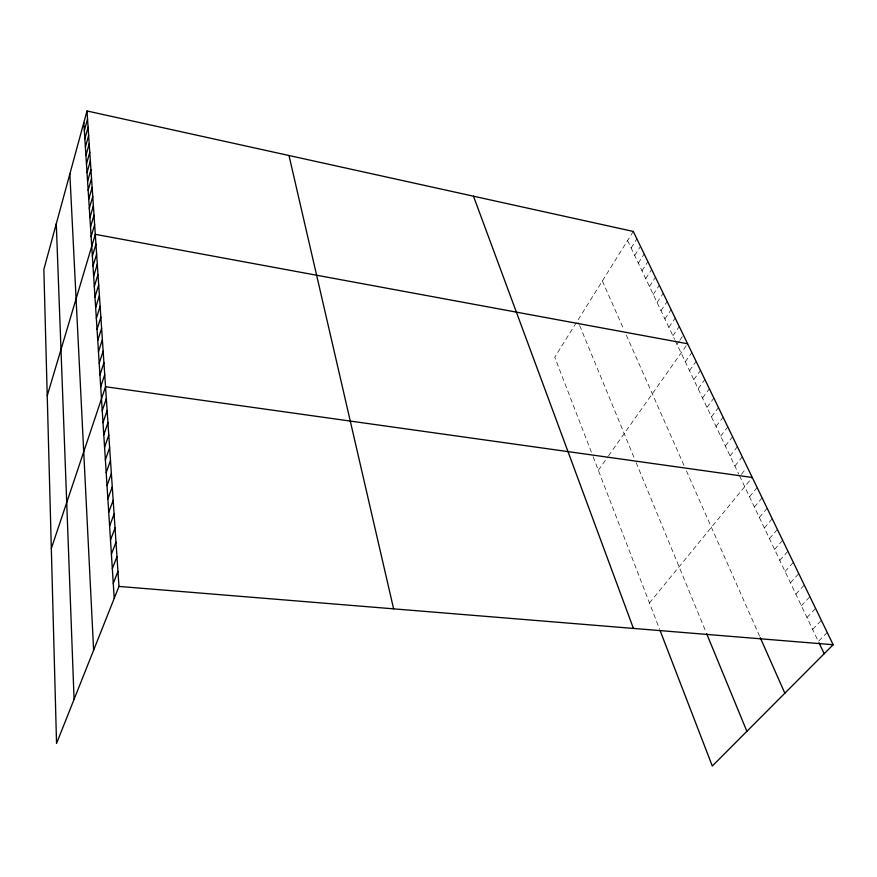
<?xml version="1.0" encoding="UTF-8"?>
<svg xmlns="http://www.w3.org/2000/svg" width="877" height="877" viewBox="0 0 877 877"><rect width="100%" height="100%" fill="white"/><g stroke="black" fill="none" stroke-linecap="round" stroke-linejoin="round"><path stroke-width="0.66" stroke-dasharray="4.38 3.29" d="M576.288 322.725L554.757 357.202L591.69 453.036M633.282 231.44L577.614 320.598L579.171 324.347M631.133 247.994L636.877 238.862M634.707 255.514L640.506 246.371M638.324 263.122L644.178 253.968M641.986 270.818L647.895 261.664M645.691 278.601L651.655 269.436M649.44 286.483L655.459 277.307M653.233 294.453L659.318 285.266M657.07 302.51L663.209 293.324M660.962 310.677L667.156 301.48M664.887 318.932L671.146 309.724M668.866 327.296L675.18 318.077M672.889 335.759L679.269 326.54M676.967 344.321L679.116 341.241M679.828 340.221L683.413 335.102M598.333 470.28L607.794 456.873M608.517 455.843L687.601 343.762M685.266 361.773L691.843 352.543M689.497 370.653L696.141 361.423M693.784 379.653L700.493 370.423M698.125 388.774L704.9 379.533M702.51 398.005L709.361 388.763M706.961 407.356L713.889 398.103M711.466 416.816L718.46 407.575M716.027 426.408L723.108 417.167M720.653 436.132L727.8 426.891M725.334 445.976L732.569 436.735M730.081 455.952L737.393 446.711M734.893 466.06L742.282 456.829M741.427 474.249L745.582 469.129M649.462 602.938L752.258 477.461M749.528 496.799L757.158 487.59M754.395 507.049L762.124 497.84M759.339 517.43L767.145 508.243M764.349 527.954L772.242 518.767M769.425 538.621L777.406 529.445M774.566 549.43L782.635 540.276M779.785 560.392L787.941 551.238M785.068 571.497L793.323 562.365M790.429 582.756L798.772 573.635M795.856 594.168L804.297 585.069M801.37 605.744L809.909 596.667M806.95 617.485L815.599 608.43M812.617 629.39L821.365 620.346M827.219 632.449L818.362 641.471L739.771 476.299M627.592 240.561L674.643 339.421M675.224 340.649L738.686 474.018M602.356 280.98L623.788 329.401M626.321 335.113L684.268 466.016M686.406 470.85L759.734 636.494M579.686 325.597L635.189 460.293M636.132 462.563L706.138 632.438M593.104 456.709L659.636 629.357"/><path stroke-width="1.32" d="M86.998 110.973L43.85 269.425L56.545 743.444L118.965 586.428L86.998 110.973L633.282 231.44L833.15 644.727L712.299 766.027L660.129 630.64M84.345 130.673L87.536 118.998M84.872 138.829L88.084 127.143M85.398 147.106L88.643 135.387M85.935 155.503L89.202 143.762M86.472 164.01L89.772 152.247M87.031 172.637L90.353 160.853M87.59 181.386L90.945 169.579M88.149 190.265L91.537 178.426M88.73 199.265L92.14 187.415M89.311 208.408L92.754 196.525M89.903 217.671L93.379 205.766M90.506 227.077L94.003 215.15M91.109 236.615L94.639 224.676M47.237 395.713L95.297 234.345L687.601 343.762M92.359 256.139L95.955 244.157M92.995 266.115L96.623 254.122M93.642 276.244L97.303 264.24M94.299 286.538L97.994 274.512M94.968 296.985L98.695 284.948M95.648 307.597L99.408 295.538M96.338 318.373L100.131 306.314M97.04 329.324L100.866 317.244M97.753 340.451L101.611 328.36M98.465 351.754L102.379 339.662M99.2 363.242L103.146 351.14M99.945 374.917L103.935 362.804M100.712 386.79L104.725 374.676M51.326 548.476L105.536 386.735L752.258 477.461M102.236 410.655L106.336 398.531M103.004 422.637L107.137 410.524M103.782 434.828L107.959 422.703M104.571 447.204L108.792 435.102M105.372 459.8L109.636 447.698M106.194 472.604L110.502 460.513M107.027 485.628L111.379 473.536M107.871 498.87L112.267 486.801M108.726 512.343L113.177 500.285M109.603 526.057L114.098 514.01M110.502 540.013L115.04 527.976M111.401 554.209L115.994 542.194M112.333 568.658L116.97 556.676M113.265 583.369L117.956 571.409M118.965 586.428L833.15 644.727M818.943 642.688L824.194 653.716M760.249 637.645L784.849 693.214M706.632 633.643L746.886 731.319M473.481 196.207L633.424 628.425M288.993 155.514L393.62 608.846M83.83 122.616L114.229 598.355M69.853 173.942L93.62 650.175M56.281 223.778L74.074 699.353"/></g></svg>
